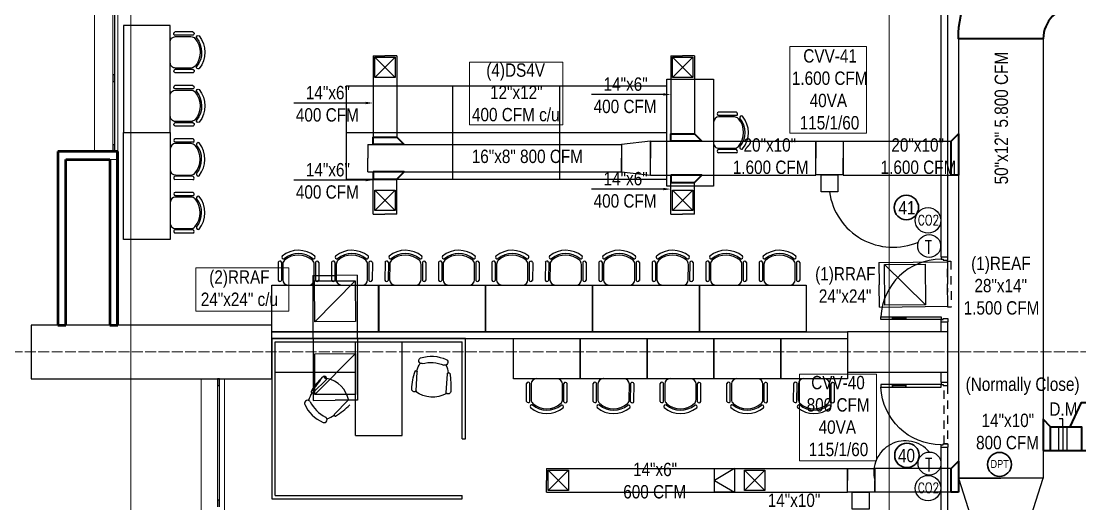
# Model space of a CAD drawing. Header units: inches. Extents: x -3 to 209, y -384 to 20.
# Drawn here: x 125.51 to 141.36, y -87.76 to -80.54 of the extents above; entities that cross this region are included whole.
import ezdxf
from ezdxf import colors
from ezdxf.entities.mleader import LeaderData, LeaderLine
from ezdxf.math import Vec2, Vec3

# ---------------------------------------------------------------- set-up
doc = ezdxf.new("R2010")
doc.units = ezdxf.units.IN
doc.header["$MEASUREMENT"] = 0
for name, pattern in [('Grid Line', [0.022225, 0.0127, -0.003175, 0.003175, -0.003175]), ('Grid Line 1_2_', [0.022225, 0.0127, -0.003175, 0.003175, -0.003175]), ('Hidden', [7.1438, 4.7625, -2.3813]), ('HIDDEN2', [0.1875, 0.125, -0.0625])]:
    doc.linetypes.add(name, pattern=pattern)
for name, color, linetype, lineweight in [('A-GLAZ-CURT', 253, 'Continuous', 9), ('A-GLAZ-CWMG', 253, 'Continuous', 9), ('A-WALL-PATT', 253, 'Continuous', 50), ('HVAC -Textos Equipos', 2, 'Continuous', 9), ('HVAC -Textos Extraccion', 2, 'Continuous', 9), ('HVAC -Textos Rejillas', 2, 'Continuous', 9), ('HVAC -Textos Suministro', 7, 'Continuous', 9), ('HVAC Suministro', 5, 'Continuous', 40), ('S-COLS', 6, 'Continuous', 13), ('S-GRID', 253, 'Continuous', 9), ('TUBO HVAC', 1, 'Continuous', 30)]:
    doc.layers.add(name, color=color, linetype=linetype, lineweight=lineweight)
for name, color, linetype in [('A-WALL', 253, 'Continuous'), ('BASE PLAN$0$NBS-HEAVY', 253, 'Continuous'), ('BASE PLAN$0$NDS-DOORS', 253, 'Continuous'), ('hidden line ko ito', 253, 'Continuous'), ('HVAC TEXTO CVV', 2, 'Continuous'), ('HVAC-Accesorios', 1, 'Continuous'), ('HVAC-Equipos', 3, 'Continuous'), ('HVAC-Rejillas', 2, 'HIDDEN2'), ('HVAC-Retorno', 20, 'Continuous'), ('HVAC-Suministro', 170, 'Continuous'), ('NFF-FURN', 253, 'Continuous'), ('NFF-LIGHT', 253, 'Continuous')]:
    doc.layers.add(name, color=color, linetype=linetype)
doc.styles.add('Arial Narrow', font='ARIALN.TTF', dxfattribs={"height": 0.00295})
doc.styles.add('ROMANS', font='romans.shx', dxfattribs={"width": 0.8})
doc.styles.get("Standard").update_dxf_attribs({"font": 'arial.ttf'})

# ---------------------------------------------------------------- blocks, each defined once
blk = doc.blocks.new('Termostato 1')
at = {"linetype": 'ByBlock', "lineweight": -2}
blk.add_circle((725.333, -473.718), 0.172, dxfattribs=at)
at = {"linetype": 'ByBlock', "lineweight": -2, "insert": (725.414, -473.651, -2.384), "char_height": 0.2, "width": 2.87595, "attachment_point": 1, "rotation": 270, "style": 'ROMANS'}
blk.add_mtext('T', dxfattribs=at)
blk = doc.blocks.new('ds')
at = {"linetype": 'ByBlock', "lineweight": -2}
for p, q in [((-0.0127, -0.0127), (0.0127, 0.0127)), ((-0.0127, 0.0127), (0.0127, -0.0127)), ((-0.0127, -0.0127), (-0.0127, 0.0127)), ((-0.0127, 0.0127), (0.0127, 0.0127)), ((0.0127, 0.0127), (0.0127, -0.0127)), ((0.0127, -0.0127), (-0.0127, -0.0127))]:
    blk.add_line(p, q, dxfattribs=at)
blk = doc.blocks.new('CO2')
at = {"linetype": 'ByBlock', "lineweight": -2}
blk.add_circle((-74869.314, 50750.37), 0.191, dxfattribs=at)
at = {"linetype": 'ByBlock', "lineweight": -2, "insert": (-74869.469, 50750.451, -2.384), "char_height": 0.15, "width": 2.87595, "attachment_point": 1, "rotation": 0, "style": 'ROMANS'}
blk.add_mtext('CO2', dxfattribs=at)
blk = doc.blocks.new('*U61')
blk.add_lwpolyline([(-0.182, -0.0566), (-0.182, 0), (0, 0), (0.0566, -0.0566), (-0.182, -0.0566)])
blk = doc.blocks.new('*U65')
blk.add_lwpolyline([(-0.182, -0.0566), (-0.182, 0), (0, 0), (0.0566, -0.0566), (-0.182, -0.0566)])
blk = doc.blocks.new('*U66')
blk.add_lwpolyline([(-0.26, -0.0566), (-0.26, 0), (0, 0), (0.0566, -0.0566), (-0.26, -0.0566)])
blk = doc.blocks.new('*U83')
at = {"layer": 'HVAC-Accesorios', "flags": 128}
for points in [[(0, 0), (-0.119, 0), (-0.119, -0.057)], [(0, 0), (0.356, 0)]]:
    blk.add_lwpolyline(points, dxfattribs=at)
blk.add_lwpolyline([(0, 0.059), (0.356, 0.059), (0.356, -0.059), (0, -0.059)], close=True, dxfattribs=at)
blk = doc.blocks.new('A$C3D314434')
at = {"layer": 'hidden line ko ito', "linetype": 'ByBlock', "lineweight": -2}
for p, q in [((-304, 208), (-305, -61)), ((-254, 211), (-255, -65)), ((-234, 177), (-235, -54)), ((235, -56), (236, 176)), ((256, 209), (255, -67)), ((306, 205), (305, -64)), ((-156, -134), (154, -136))]:
    blk.add_line(p, q, dxfattribs=at)
for centre, radius, start, end in [((0, 0), 386, 50.3827, 129.1845), ((0, 0), 336, 50.2105, 129.3568), ((-279, 198), 27.4, 27.5656, 159.5515), ((-223, 284), 25.8, 144.9256, 291.0949), ((-154, 177), 80, 131.0612, 179.7836), ((0, 0), 315, 48.506, 131.0612), ((156, 176), 80, 359.7836, 48.506), ((225, 283), 25.8, 248.4723, 34.6416), ((280, 196), 27.4, 20.0157, 152.0016), ((-279, -52), 27.4, 200.0157, 332.0016), ((-155, -54), 80, 179.7836, 269.7836), ((155, -56), 80, 269.7836, 359.7836), ((279, -54), 27.4, 207.5656, 339.5515)]:
    blk.add_arc(centre, radius, start, end, dxfattribs=at)
blk = doc.blocks.new('tr-puk')
at = {"layer": 'NFF-FURN', "linetype": 'ByBlock', "lineweight": -2}
blk.add_lwpolyline([(512038, 335053), (512737, 335053), (512737, 333452), (512038, 333452)], close=True, dxfattribs=at)
at = {"layer": 'NFF-FURN', "linetype": 'ByBlock', "lineweight": -2, "rotation": 89.99999999999994}
for p in [(511902, 334652), (511902, 333852)]:
    blk.add_blockref('A$C3D314434', p, dxfattribs=at)
blk = doc.blocks.new('surface desk')
at = {"layer": 'hidden line ko ito', "linetype": 'ByBlock', "lineweight": -2}
blk.add_lwpolyline([(1000, 600), (1000, 0), (0, 0), (0, 600)], close=True, dxfattribs=at)
blk.add_blockref('A$C3D314434', (501, 735), dxfattribs=at)
blk = doc.blocks.new('BASE PLAN$0$zw$FEBB')
at = {"layer": 'BASE PLAN$0$NDS-DOORS', "linetype": 'ByBlock', "lineweight": -2}
for p, q in [((38, 1000), (78, 1000)), ((38, 825), (38, 1000)), ((78, 1000), (78, 825)), ((38, 825), (78, 825)), ((38, 825), (78, 825)), ((58, 625), (58, 825)), ((58, 625), (58, 825)), ((38, 100), (38, 625)), ((38, 625), (78, 625)), ((38, 625), (78, 625)), ((78, 625), (78, 100)), ((0, 100), (38, 100)), ((0, 100), (0, 0)), ((50, 0), (0, 0)), ((38, 100), (38, 70)), ((78, 100), (38, 100)), ((38, 70), (50, 70)), ((50, 70), (50, 0)), ((938, 70), (926, 70)), ((926, 70), (926, 0)), ((926, 0), (976, 0)), ((976, 100), (938, 100)), ((938, 100), (938, 70)), ((976, 100), (976, 0))]:
    blk.add_line(p, q, dxfattribs=at)
blk.add_lwpolyline([(38, 625), (38, 825), (78, 825), (78, 625)], close=True, dxfattribs=at)
for points in [[(78, 825), (38, 825)], [(38, 625), (78, 625)]]:
    blk.add_lwpolyline(points, dxfattribs=at)
blk.add_arc((38, 100), 900, 0, 87.4527, dxfattribs=at)
blk = doc.blocks.new('dasgvd')
at = {"layer": 'NFF-FURN', "linetype": 'ByBlock', "lineweight": -2, "extrusion": (0, 0, -1)}
for points in [[(-9293, 175013, 0.064311), (-9343, 175130)], [(-9343, 175130), (-9338, 175133), (-9334, 175138, 0.41472), (-9338, 175201), (-9344, 175206), (-9350, 175209)], [(-9376, 175123, 0.260185), (-9334, 175138, 0.41472), (-9338, 175201), (-9344, 175206), (-9350, 175209)], [(-9350, 175209, 0.190618), (-9734, 175183)], [(-9350, 175209, 0.190618), (-9734, 175183)], [(-9376, 175123, 0.163773), (-9698, 175102)], [(-9734, 175183), (-9741, 175178), (-9747, 175173, 0.415301), (-9743, 175110, 0.275335), (-9698, 175102)], [(-9734, 175183), (-9741, 175178), (-9747, 175173, 0.415301), (-9743, 175110), (-9737, 175105), (-9730, 175102)], [(-9217, 174742, 0.062793), (-9268, 175011)], [(-9217, 174742, 0.062793), (-9268, 175011)], [(-9268, 175011), (-9270, 175013, 0.379395), (-9293, 175013)], [(-9268, 175011), (-9270, 175013, 0.415432), (-9294, 175012), (-9298, 175006), (-9299, 174999)], [(-9730, 175102, 0.084773), (-9763, 174986)], [(-9754, 174971), (-9755, 174978), (-9760, 174983, 0.415881), (-9784, 174981), (-9786, 174979)], [(-9763, 174986, 0.335448), (-9784, 174981), (-9786, 174979)], [(-9786, 174979, 0.062864), (-9803, 174706)], [(-9786, 174979, 0.062864), (-9803, 174706)], [(-7880, 174922, -0.062793), (-7711, 174707)], [(-7880, 174922, -0.062793), (-7711, 174707)], [(-7946, 174890), (-7947, 174895, -0.414852), (-7908, 174934, -0.197378), (-7880, 174922)], [(-8275, 174571, -0.300719), (-7946, 174902)], [(-7726, 174687, -0.064311), (-7672, 174573)], [(-7711, 174707), (-7711, 174704, -0.379395), (-7726, 174687)], [(-7711, 174707), (-7711, 174704, -0.415432), (-7728, 174687), (-7735, 174688), (-7741, 174692)], [(-9276, 174707, 0.360765), (-9227, 174714, 0.197378), (-9217, 174742)], [(-9285, 174714), (-9282, 174711, 0.414852), (-9227, 174714, 0.197378), (-9217, 174742)], [(-9741, 174677, 0.300719), (-9276, 174707)], [(-9803, 174706, 0.198158), (-9789, 174679, 0.414966), (-9734, 174683), (-9732, 174686)], [(-9803, 174706, 0.198888), (-9789, 174679, 0.347278), (-9741, 174677)], [(-7672, 174573), (-7666, 174574), (-7660, 174574, -0.41472), (-7614, 174529), (-7615, 174522), (-7617, 174515)], [(-7698, 174553, -0.260185), (-7660, 174574, -0.41472), (-7614, 174529), (-7615, 174522), (-7617, 174515)], [(-7617, 174515, -0.190618), (-7890, 174243)], [(-7617, 174515, -0.190618), (-7890, 174243)], [(-7698, 174553, -0.163773), (-7926, 174324)], [(-8077, 174339, -0.062864), (-8293, 174506)], [(-8077, 174339, -0.062864), (-8293, 174506)], [(-7890, 174243), (-7897, 174241), (-7905, 174240, -0.415301), (-7950, 174285, -0.275335), (-7926, 174324)], [(-7948, 174299, -0.084773), (-8057, 174351)], [(-8062, 174368), (-8058, 174363), (-8057, 174356, -0.415881), (-8074, 174338), (-8077, 174339)], [(-8057, 174351, -0.335448), (-8074, 174338), (-8077, 174339)], [(-7890, 174243), (-7897, 174241), (-7905, 174240, -0.415301), (-7950, 174285), (-7949, 174292), (-7948, 174299)]]:
    blk.add_lwpolyline(points, format="xyb", dxfattribs=at)
for points in [[(-9350, 175209), (-9350, 175209)], [(-9376, 175123), (-9376, 175123)], [(-9734, 175183), (-9734, 175183)], [(-9268, 175011), (-9268, 175011)], [(-9285, 174714), (-9299, 174999)], [(-9698, 175102), (-9698, 175102)], [(-9732, 174686), (-9754, 174971)], [(-9786, 174979), (-9786, 174979)], [(-7946, 174890), (-7741, 174692)], [(-7946, 174890), (-7946, 174890)], [(-7711, 174707), (-7711, 174707)], [(-9217, 174742), (-9217, 174742)], [(-9285, 174714), (-9285, 174714)], [(-9732, 174686), (-9732, 174686)], [(-9803, 174706), (-9803, 174706)], [(-7698, 174553), (-7698, 174553)], [(-8262, 174572), (-8062, 174368)], [(-7926, 174324), (-7926, 174324)], [(-8077, 174339), (-8077, 174339)], [(-7890, 174243), (-7890, 174243)]]:
    blk.add_lwpolyline(points, dxfattribs=at)
blk = doc.blocks.new('rr')
at = {"linetype": 'ByBlock', "lineweight": -2}
for p, q in [((-0.0127, -0.0127), (0.0127, 0.0127)), ((-0.0127, -0.0127), (-0.0127, 0.0127)), ((-0.0127, 0.0127), (0.0127, 0.0127)), ((0.0127, 0.0127), (0.0127, -0.0127)), ((0.0127, -0.0127), (-0.0127, -0.0127))]:
    blk.add_line(p, q, dxfattribs=at)

msp = doc.modelspace()

# ---------------------------------------------------------------- linework, layer by layer
at = {"layer": 'A-GLAZ-CURT', "lineweight": 18}
for p, q in [((126.883, -80.394), (126.883, -81.341)), ((126.908, -81.341), (126.908, -80.394)), ((126.883, -81.341), (126.908, -81.341)), ((126.883, -81.441), (126.883, -82.391)), ((126.908, -81.441), (126.883, -81.441)), ((126.908, -82.391), (126.908, -81.441)), ((126.883, -82.391), (126.908, -82.391)), ((128.451, -85.991), (128.451, -87.707)), ((128.476, -85.991), (128.451, -85.991)), ((128.476, -87.707), (128.476, -85.991)), ((128.451, -87.707), (128.476, -87.707))]:
    msp.add_line(p, q, dxfattribs=at)
at = {"layer": 'A-GLAZ-CWMG'}
for p, q in [((126.881, -81.341), (126.881, -80.394)), ((126.911, -81.341), (126.911, -80.394)), ((126.881, -82.391), (126.881, -81.441)), ((126.911, -82.391), (126.911, -81.441)), ((128.448, -87.707), (128.448, -85.991)), ((128.478, -87.707), (128.478, -85.991))]:
    msp.add_line(p, q, dxfattribs=at)
at = {"layer": 'A-GLAZ-CWMG', "lineweight": 25, "extrusion": (0, 0, -1)}
for p, q in [((126.881, -81.341), (126.881, -81.441)), ((126.911, -81.341), (126.881, -81.341)), ((126.881, -81.441), (126.911, -81.441)), ((126.911, -81.441), (126.911, -81.341)), ((126.881, -82.391), (126.881, -82.491)), ((126.911, -82.391), (126.881, -82.391)), ((126.911, -82.491), (126.911, -82.391)), ((126.881, -82.491), (126.911, -82.491)), ((128.448, -87.707), (128.448, -87.807)), ((128.478, -87.707), (128.448, -87.707)), ((128.478, -87.807), (128.478, -87.707))]:
    msp.add_line(p, q, dxfattribs=at)
at = {"layer": 'A-GLAZ-CWMG', "lineweight": 25}
for p, q in [((128.448, -85.891), (128.448, -85.991)), ((128.478, -85.891), (128.448, -85.891)), ((128.448, -85.991), (128.478, -85.991)), ((128.478, -85.991), (128.478, -85.891))]:
    msp.add_line(p, q, dxfattribs=at)
at = {"layer": 'A-WALL', "lineweight": 9}
for p, q in [((126.606, -82.491), (126.606, -80.294)), ((126.956, -80.294), (126.956, -82.491)), ((128.206, -97.091), (128.206, -85.891)), ((128.556, -85.891), (128.556, -89.557))]:
    msp.add_line(p, q, dxfattribs=at)
at = {"layer": 'A-WALL', "lineweight": 50}
for p, q in [((126.178, -82.491), (126.058, -82.491)), ((126.058, -82.491), (126.058, -85.091)), ((126.936, -82.491), (126.178, -82.491)), ((126.956, -82.491), (126.936, -82.491)), ((126.956, -82.611), (126.956, -82.491)), ((126.178, -85.091), (126.178, -82.611)), ((126.178, -82.611), (126.836, -82.611)), ((126.836, -82.611), (126.836, -85.091)), ((126.956, -85.091), (126.956, -82.611)), ((126.058, -85.091), (126.178, -85.091)), ((126.836, -85.091), (126.956, -85.091))]:
    msp.add_line(p, q, dxfattribs=at)
at = {"layer": 'A-WALL', "lineweight": 18}
for p, q in [((126.936, -82.491), (126.936, -82.611)), ((126.936, -82.611), (126.836, -82.611)), ((126.936, -85.091), (126.936, -82.611))]:
    msp.add_line(p, q, dxfattribs=at)
at = {"layer": 'A-WALL-PATT', "linetype": 'Continuous', "lineweight": 9}
for p, q in [((126.954, -82.545), (126.956, -82.545)), ((126.954, -82.951), (126.956, -82.951)), ((126.944, -83.115), (126.936, -83.101)), ((126.953, -83.56), (126.956, -83.56)), ((126.956, -83.956), (126.947, -83.972)), ((126.936, -84.396), (126.936, -84.396)), ((126.953, -84.778), (126.956, -84.778))]:
    msp.add_line(p, q, dxfattribs=at)
at = {"layer": 'BASE PLAN$0$NBS-HEAVY'}
for p, q in [((139.28, -84.065), (139.28, -80.349)), ((139.38, -84.065), (139.38, -80.349)), ((139.28, -84.065), (139.38, -84.065)), ((139.28, -85.191), (139.28, -85.041)), ((139.28, -85.041), (139.38, -85.041)), ((139.38, -85.941), (139.38, -85.041)), ((129.261, -85.191), (137.88, -85.191)), ((129.261, -85.291), (137.88, -85.291)), ((139.28, -85.941), (139.28, -85.791)), ((139.28, -85.941), (139.38, -85.941)), ((139.28, -97.191), (139.28, -86.917)), ((139.28, -86.917), (139.38, -86.917)), ((139.38, -97.191), (139.38, -86.917)), ((139.381, -97.191), (139.381, -86.917))]:
    msp.add_line(p, q, dxfattribs=at)
at = {"layer": 'HVAC -Textos Equipos', "color": 1}
for points in [[(138.165, -82.217), (137.014, -82.217), (137.014, -80.921), (138.165, -80.921)], [(138.313, -87.12), (137.161, -87.12), (137.161, -85.825), (138.313, -85.825)]]:
    msp.add_lwpolyline(points, close=True, dxfattribs=at)
at = {"layer": 'HVAC -Textos Rejillas'}
msp.add_lwpolyline([(129.518, -84.88), (128.123, -84.88), (128.123, -84.234), (129.518, -84.234)], close=True, dxfattribs=at)
at = {"layer": 'HVAC -Textos Suministro'}
msp.add_lwpolyline([(133.618, -82.09), (132.222, -82.09), (132.222, -81.155), (133.618, -81.155)], close=True, dxfattribs=at)
at = {"layer": 'HVAC Suministro'}
msp.add_lwpolyline([(140.81, -80.803), (139.54, -80.803, -0.414214), (141.286, -79.057), (141.286, -80.326, 0.414214)], format="xyb", close=True, dxfattribs=at)
msp.add_lwpolyline([(141.214, -86.609), (141.38, -86.245), (141.48, -86.245), (141.48, -86.972), (141.38, -86.972)], dxfattribs=at)
msp.add_lwpolyline([(140.92, -86.609), (141.38, -86.609), (141.38, -86.972), (140.92, -86.972)], close=True, dxfattribs=at)
at = {"layer": 'HVAC-Accesorios', "color": 1, "linetype": 'Hidden'}
for centre, radius, start, end in [((138.562, -82.963), 0.961, 187.9556, 293.2404), ((138.745, -87.293), 0.472, 40.0679, 194.6883)]:
    msp.add_arc(centre, radius, start, end, dxfattribs=at)
at = {"layer": 'HVAC-Equipos'}
for points in [[(137.408, -82.334), (137.815, -82.334), (137.815, -82.842), (137.408, -82.842)], [(137.483, -82.842), (137.737, -82.842), (137.737, -83.096), (137.483, -83.096)], [(137.882, -87.235), (138.289, -87.235), (138.289, -87.59), (137.882, -87.59)], [(137.951, -87.59), (138.205, -87.59), (138.205, -87.844), (137.951, -87.844)]]:
    msp.add_lwpolyline(points, close=True, dxfattribs=at)
at = {"layer": 'HVAC-Rejillas'}
for points in [[(139.377, -84.133), (139.427, -84.133), (139.43, -84.821), (139.38, -84.821)], [(139.328, -85.991), (139.378, -85.991), (139.378, -86.867), (139.328, -86.867)]]:
    msp.add_lwpolyline(points, close=True, dxfattribs=at)
at = {"layer": 'HVAC-Retorno'}
for p, q in [((138.349, -84.154), (139.374, -84.143)), ((139.374, -84.143), (139.378, -84.475)), ((138.349, -84.154), (138.353, -84.486)), ((129.876, -84.344), (130.208, -84.344)), ((129.876, -84.344), (129.881, -86.215)), ((130.54, -84.343), (130.208, -84.344)), ((130.54, -84.343), (130.545, -86.213)), ((138.357, -84.818), (138.353, -84.486)), ((139.381, -84.807), (139.378, -84.475)), ((138.357, -84.818), (139.381, -84.807)), ((129.881, -86.215), (130.213, -86.214)), ((130.545, -86.213), (130.213, -86.214))]:
    msp.add_line(p, q, dxfattribs=at)
at = {"layer": 'HVAC-Suministro'}
for p, q in [((139.54, -80.803), (140.175, -80.803)), ((139.54, -80.803), (139.54, -87.378)), ((140.81, -80.803), (140.175, -80.803)), ((140.81, -80.803), (140.81, -87.378)), ((130.778, -81.061), (130.955, -81.061)), ((130.778, -81.061), (130.778, -82.276)), ((131.133, -81.061), (130.955, -81.061)), ((131.133, -81.061), (131.133, -82.276)), ((135.234, -81.061), (135.412, -81.061)), ((135.234, -81.061), (135.234, -82.226)), ((135.59, -81.061), (135.412, -81.061)), ((135.59, -81.061), (135.59, -82.226)), ((135.234, -82.226), (135.412, -82.226)), ((135.59, -82.226), (135.412, -82.226)), ((130.698, -82.387), (130.698, -82.59)), ((130.698, -82.387), (134.496, -82.387)), ((130.778, -82.276), (130.955, -82.276)), ((131.133, -82.276), (130.955, -82.276)), ((134.496, -82.387), (134.496, -82.59)), ((134.929, -82.336), (134.929, -82.59)), ((134.929, -82.336), (137.408, -82.336)), ((137.408, -82.336), (137.408, -82.59)), ((137.815, -82.336), (137.815, -82.59)), ((137.815, -82.336), (139.429, -82.336)), ((139.429, -82.336), (139.429, -82.59)), ((130.698, -82.793), (130.698, -82.59)), ((134.496, -82.793), (134.496, -82.59)), ((134.929, -82.844), (134.929, -82.59)), ((137.408, -82.844), (137.408, -82.59)), ((137.815, -82.844), (137.815, -82.59)), ((139.429, -82.844), (139.429, -82.59)), ((130.698, -82.793), (134.496, -82.793)), ((134.929, -82.844), (137.408, -82.844)), ((137.815, -82.844), (139.429, -82.844)), ((130.778, -83.428), (130.778, -82.904)), ((130.778, -82.904), (130.955, -82.904)), ((131.133, -82.904), (130.955, -82.904)), ((131.133, -83.428), (131.133, -82.904)), ((135.234, -83.428), (135.234, -82.955)), ((135.234, -82.955), (135.412, -82.955)), ((135.59, -82.955), (135.412, -82.955)), ((135.59, -83.428), (135.59, -82.955)), ((130.778, -83.428), (130.955, -83.428)), ((131.133, -83.428), (130.955, -83.428)), ((135.234, -83.428), (135.412, -83.428)), ((135.59, -83.428), (135.412, -83.428)), ((133.374, -87.235), (137.882, -87.234)), ((133.374, -87.235), (133.374, -87.412)), ((137.882, -87.234), (137.882, -87.412)), ((139.429, -87.235), (138.289, -87.234)), ((138.289, -87.234), (138.289, -87.412)), ((139.429, -87.235), (139.429, -87.412)), ((133.374, -87.59), (133.374, -87.412)), ((137.882, -87.59), (137.882, -87.412)), ((138.289, -87.59), (138.289, -87.412)), ((139.429, -87.59), (139.429, -87.412)), ((139.54, -87.378), (140.175, -87.378)), ((140.81, -87.378), (140.175, -87.378)), ((133.374, -87.59), (137.882, -87.59)), ((139.429, -87.59), (138.289, -87.59))]:
    msp.add_line(p, q, dxfattribs=at)
for points in [[(134.929, -82.336), (134.496, -82.387), (134.496, -82.793), (134.929, -82.844)], [(140.81, -87.378), (139.54, -87.378), (139.895, -88.49), (140.454, -88.49)]]:
    msp.add_lwpolyline(points, close=True, dxfattribs=at)
msp.add_lwpolyline([(136.19, -87.234), (136.19, -87.59), (135.89, -87.59), (135.89, -87.234), (136.19, -87.234), (135.89, -87.412), (136.19, -87.59)], dxfattribs=at)
at = {"layer": 'NFF-FURN'}
for points in [[(135.175, -81.407), (135.874, -81.407), (135.874, -83.007), (135.175, -83.007), (135.175, -81.407)], [(130.374, -81.507), (130.374, -82.907), (135.175, -82.907)], [(130.374, -81.507), (135.175, -81.507)], [(131.974, -82.907), (131.974, -81.507)], [(133.574, -82.907), (133.574, -81.507)], [(135.175, -82.907), (135.175, -81.507)], [(130.374, -82.207), (135.175, -82.207)], [(129.313, -85.791), (129.313, -85.341)], [(130.513, -86.741), (130.513, -85.341)], [(131.213, -86.741), (131.213, -85.341)], [(129.313, -85.791), (130.513, -85.791)], [(130.513, -86.741), (131.213, -86.741)]]:
    msp.add_lwpolyline(points, dxfattribs=at)
for points in [[(129.851, -86.081, 0.062793), (130.021, -85.866)], [(130.087, -85.898), (130.087, -85.894, -0.414852), (130.048, -85.855, -0.197378), (130.021, -85.866)], [(130.048, -85.855, 0.360765), (130.086, -85.886)]]:
    msp.add_lwpolyline(points, format="xyb", dxfattribs=at)
at = {"layer": 'NFF-LIGHT'}
for p, q in [((129.313, -85.341), (132.113, -85.341)), ((129.313, -87.641), (129.313, -85.341)), ((132.113, -86.791), (132.113, -85.341)), ((132.113, -86.791), (132.163, -86.791)), ((129.313, -87.641), (132.113, -87.641))]:
    msp.add_line(p, q, dxfattribs=at)
msp.add_lwpolyline([(132.163, -86.791), (132.163, -85.291), (129.263, -85.291), (129.263, -87.691), (132.113, -87.691), (132.113, -87.641)], dxfattribs=at)
at = {"layer": 'S-COLS', "lineweight": 25}
for p, q in [((129.261, -85.091), (125.661, -85.091)), ((125.661, -85.091), (125.661, -85.891)), ((129.261, -85.891), (129.261, -85.091)), ((139.38, -85.191), (137.88, -85.191)), ((137.88, -85.191), (137.88, -85.791)), ((139.38, -85.791), (139.38, -85.191)), ((137.88, -85.791), (139.38, -85.791)), ((125.661, -85.891), (129.261, -85.891))]:
    msp.add_line(p, q, dxfattribs=at)
at = {"layer": 'S-GRID', "linetype": 'Grid Line 1_2_'}
for p, q in [((127.153, -65.513), (127.153, -119.259)), ((127.153, -65.513), (127.153, -119.259)), ((138.501, -65.513), (138.501, -119.259)), ((138.501, -65.513), (138.501, -119.259)), ((118.631, -85.491), (201.813, -85.491)), ((118.631, -85.491), (201.813, -85.491))]:
    msp.add_line(p, q, dxfattribs=at)
at = {"layer": 'S-GRID', "linetype": 'Grid Line'}
for p, q in [((127.153, -70.408), (127.153, -112.801)), ((138.501, -70.408), (138.501, -112.801)), ((117.624, -85.491), (200.283, -85.491)), ((123.567, -85.491), (190.878, -85.491))]:
    msp.add_line(p, q, dxfattribs=at)
at = {"layer": 'TUBO HVAC'}
for centre, radius in [((138.761, -83.329), 0.183), ((138.769, -87.038), 0.183), ((140.155, -87.173), 0.179)]:
    msp.add_circle(centre, radius, dxfattribs=at)

# ---------------------------------------------------------------- block references
at = {"layer": 'BASE PLAN$0$NDS-DOORS', "yscale": 0.0009999999999852304, "rotation": 90}
for p, xscale, zscale in [((139.38, -85.041), 0.0009999999999852304, 0.0009999999999852304), ((139.38, -85.941), -0.0009999999999852304, 0.0009999999999852297)]:
    msp.add_blockref('BASE PLAN$0$zw$FEBB', p, dxfattribs=dict(at, xscale=xscale, zscale=zscale))
at = {"layer": 'HVAC Suministro', "xscale": 1.953866694221574, "yscale": 1.953866694221574, "zscale": 1.953866694221574}
for p in [(135.59, -82.226), (131.133, -82.276)]:
    msp.add_blockref('*U61', p, dxfattribs=at)
at = {"layer": 'HVAC Suministro', "yscale": 1.953866694221574, "zscale": 1.953866694221574}
for name, p, xscale, rotation in [('*U66', (139.429, -82.336), 1.953866694221574, 89.99999998318086), ('*U61', (131.133, -82.904), -1.953866694221574, 180), ('*U61', (135.59, -82.955), -1.953866694221574, 180), ('*U65', (140.92, -86.609), -1.953866694221574, 270.0000000168191), ('*U65', (139.429, -87.235), 1.953866694221574, 89.99999998318086)]:
    msp.add_blockref(name, p, dxfattribs=dict(at, xscale=xscale, rotation=rotation))
at = {"layer": 'HVAC-Equipos'}
for p in [(75008.399, -50833.892), (75008.399, -50837.898)]:
    msp.add_blockref('CO2', p, dxfattribs=at)
for name, p, rotation in [('Termostato 1', (-334.616, -809.238), 90.00000000172517), ('*U83', (141.104, -86.609), 270), ('Termostato 1', (-334.611, -812.493), 90.00000000172517)]:
    msp.add_blockref(name, p, dxfattribs=dict(at, rotation=rotation))
at = {"layer": 'HVAC-Rejillas', "zscale": 12}
for name, p, xscale, yscale, rotation in [('ds', (130.955, -81.231), 12, 12, 180), ('ds', (135.412, -81.231), 12, 12, 180), ('ds', (130.955, -83.221), 12, 12, 180), ('ds', (135.412, -83.221), 12, 12, 180), ('rr', (138.741, -84.484), 23.99999999999999, 23.99999999999999, 90.30101990971433), ('rr', (130.208, -84.732), 24, 24, 0.1155411009202529), ('rr', (130.211, -85.821), 24, 24, 0.1155411009202529), ('ds', (133.552, -87.412), 12, 12, 180), ('ds', (136.488, -87.412), 12, 12, 180)]:
    msp.add_blockref(name, p, dxfattribs=dict(at, xscale=xscale, yscale=yscale, rotation=rotation))
at = {"layer": 'NFF-FURN', "xscale": -0.0009999999999852297, "yscale": 0.0009999999999852297, "zscale": 0.0009999999999852297}
msp.add_blockref('tr-puk', (639.778, -415.659), dxfattribs=at)
at = {"layer": 'NFF-FURN', "xscale": 0.0009999999999852297, "yscale": 0.0009999999999852297, "zscale": 0.0009999999999852297}
for name, p, rotation in [('A$C3D314434', (136.01, -82.207), 270), ('tr-puk', (639.778, 251.245), 180), ('tr-puk', (-204.191, 427.547), 270), ('tr-puk', (-202.591, 427.547), 270), ('tr-puk', (-200.991, 427.547), 270), ('tr-puk', (-199.39, 427.547), 270), ('tr-puk', (-197.79, 427.547), 270), ('surface desk', (133.88, -85.291), 180), ('surface desk', (134.88, -85.291), 180), ('surface desk', (135.88, -85.291), 180), ('surface desk', (136.88, -85.291), 180), ('surface desk', (137.88, -85.291), 180)]:
    msp.add_blockref(name, p, dxfattribs=dict(at, rotation=rotation))
at = {"layer": 'NFF-LIGHT', "xscale": 0.0009999999999852297, "yscale": 0.0009999999999852297, "zscale": 0.0009999999999852297}
msp.add_blockref('dasgvd', (122.139, -260.788), dxfattribs=at)

# ---------------------------------------------------------------- texts
at = {"layer": 'HVAC -Textos Equipos', "color": 1, "insert": (136.775, -80.96), "char_height": 0.2, "width": 1.6348, "attachment_point": 1, "style": 'Arial Narrow'}
msp.add_mtext('\\pi0.44305;CVV-41\\P\\pi0.27163;1.600 CFM\\P\\pi0.53821;40VA\\P\\pi0.38937;115/1/60', dxfattribs=at)
at = {"layer": 'HVAC -Textos Extraccion', "insert": (140.901, -86.245), "char_height": 0.2, "width": 0.48273, "attachment_point": 1, "style": 'Arial Narrow'}
msp.add_mtext('D.M', dxfattribs=at)
at = {"layer": 'HVAC -Textos Rejillas', "char_height": 0.2, "width": 1.6348, "attachment_point": 1, "style": 'Arial Narrow'}
for s, insert in [('\\pi0.38391;(1)REAF\\P\\pi0.43255;28"x14"\\P\\pi0.27163;1.500 CFM ', (139.347, -84.064)), ('\\pi0.37763;(2)RRAF\\P\\pi0.25083;24"x24" c/u', (127.948, -84.269)), ('\\pi0.37763;(1)RRAF\\P\\pi0.43255;24"x24" ', (137.018, -84.221))]:
    msp.add_mtext(s, dxfattribs=dict(at, insert=insert))
at = {"layer": 'HVAC -Textos Rejillas', "color": 1, "insert": (136.909, -85.849), "char_height": 0.2, "width": 1.6348, "attachment_point": 1, "style": 'Arial Narrow'}
msp.add_mtext('\\pi0.4275;CVV-40\\P\\pi0.35949;800 CFM\\P\\pi0.53821;40VA\\P\\pi0.38937;115/1/60', dxfattribs=at)
at = {"layer": 'HVAC -Textos Suministro', "extrusion": (-1.07008e-17, 6.99232e-06, 1), "style": 'Arial Narrow'}
msp.add_text('(Normally Close)', height=0.2, dxfattribs=at).set_placement((139.648, -86.073, -0.001))
at = {"layer": 'HVAC -Textos Suministro', "insert": (140.082, -82.983), "char_height": 0.2, "width": 1.96523, "attachment_point": 1, "rotation": 90, "style": 'Arial Narrow'}
msp.add_mtext('50"x12" 5.800 CFM', dxfattribs=at)
at = {"layer": 'HVAC -Textos Suministro', "char_height": 0.2, "attachment_point": 1, "style": 'Arial Narrow'}
for s, insert, width in [('\\pi0.38596;(4)DS4V\\P\\pi0.44162;12"x12"\\P\\pi0.17129;400 CFM c/u', (132.087, -81.172), 1.6348), ('\\pi0.70163;14"x6" \\P\\pi0.55252;400 CFM', (133.527, -81.382), 2.02741), ('\\pi0.70163;14"x6" \\P\\pi0.55252;400 CFM', (129.07, -81.509), 2.02741), ('\\pi0.20938;20"x10" \\P\\pi0.048465;1.600 CFM', (136.114, -82.293), 1.18847), ('\\pi0.20938;20"x10" \\P\\pi0.048465;1.600 CFM', (138.327, -82.293), 1.18847), ('16"x8" 800 CFM', (132.255, -82.463), 2.02741), ('\\pi0.70163;14"x6" \\P\\pi0.55252;400 CFM', (129.07, -82.663), 2.02741), ('\\pi0.70163;14"x6" \\P\\pi0.55252;400 CFM', (133.527, -82.797), 2.02741), ('\\pi0.21845;14"x10" \\P\\pi0.13632;800 CFM', (139.668, -86.414), 1.18847), ('\\pi0.28216;14"x6" \\P\\pi0.13585;600 CFM', (134.387, -87.149), 1.18847), ('\\pi0.21845;14"x10" \\P\\pi0.13632;800 CFM', (136.467, -87.61), 1.18847)]:
    msp.add_mtext(s, dxfattribs=dict(at, insert=insert, width=width))
at = {"layer": 'HVAC TEXTO CVV', "color": 1, "attachment_point": 1, "style": 'Arial Narrow'}
for s, insert, char_height, width in [('\\pi0.71249;41', (137.93, -83.232), 0.2, 1.6348), ('\\pi0.69694;40', (137.938, -86.941), 0.2, 1.6348), ('\\pi0.35518;DPT', (139.666, -87.108), 0.11858, 0.96928)]:
    msp.add_mtext(s, dxfattribs=dict(at, insert=insert, char_height=char_height, width=width))

# ---------------------------------------------------------------- leaders
at = {"layer": 'HVAC -Textos Suministro'}
ml = msp.add_multileader_mtext('Standard', dxfattribs=at)
ml.set_content('', color=256)
ml.set_leader_properties()
ml.build(insert=Vec2(0, 0))
ml.multileader.update_dxf_attribs({"dogleg_length": 0.36, "arrow_head_size": 0.113})
ctx = ml.context
ctx.base_point, ctx.char_height, ctx.arrow_head_size, ctx.landing_gap_size, ctx.plane_origin, ctx.plane_x_axis, ctx.plane_y_axis = Vec3(129.592, -81.765), 0.113, 0.113, 0.0564, Vec3(125.295, -81.266), Vec3(-1, 0), Vec3(0, -1)
notes = []
notes.append((ctx, [(1, (1, 1, 0), (129.806, -81.765), (-1, 0), 0.214, [(0, [(130.778, -81.765)], 0, [])])]))
ctx.mtext.insert, ctx.mtext.text_direction, ctx.mtext.rotation, ctx.mtext.flow_direction = Vec3(129.536, -81.821), Vec3(-1, 0), 3.141593, 5
ml = msp.add_multileader_mtext('Standard', dxfattribs=at)
ml.set_content('', color=256)
ml.set_leader_properties()
ml.build(insert=Vec2(0, 0))
ml.multileader.update_dxf_attribs({"dogleg_length": 0.36, "arrow_head_size": 0.113})
ctx = ml.context
ctx.base_point, ctx.char_height, ctx.arrow_head_size, ctx.landing_gap_size, ctx.plane_origin, ctx.plane_x_axis, ctx.plane_y_axis = Vec3(134.049, -81.637), 0.113, 0.113, 0.0564, Vec3(129.752, -81.139), Vec3(-1, 0), Vec3(0, -1)
notes.append((ctx, [(1, (1, 1, 0), (134.263, -81.637), (-1, 0), 0.214, [(0, [(135.234, -81.637)], 0, [])])]))
ctx.mtext.insert, ctx.mtext.text_direction, ctx.mtext.rotation, ctx.mtext.flow_direction = Vec3(133.992, -81.694), Vec3(-1, 0), 3.141593, 5
ml = msp.add_multileader_mtext('Standard', dxfattribs=at)
ml.set_content('', color=256)
ml.set_leader_properties()
ml.build(insert=Vec2(0, 0))
ml.multileader.update_dxf_attribs({"dogleg_length": 0.36, "arrow_head_size": 0.113})
ctx = ml.context
ctx.base_point, ctx.char_height, ctx.arrow_head_size, ctx.landing_gap_size, ctx.plane_origin, ctx.plane_x_axis, ctx.plane_y_axis = Vec3(129.592, -82.918), 0.113, 0.113, 0.0564, Vec3(125.295, -82.42), Vec3(-1, 0), Vec3(0, -1)
notes.append((ctx, [(1, (1, 1, 0), (129.806, -82.918), (-1, 0), 0.214, [(0, [(130.778, -82.918)], 0, [])])]))
ctx.mtext.insert, ctx.mtext.text_direction, ctx.mtext.rotation, ctx.mtext.flow_direction = Vec3(129.536, -82.975), Vec3(-1, 0), 3.141593, 5
ml = msp.add_multileader_mtext('Standard', dxfattribs=at)
ml.set_content('', color=256)
ml.set_leader_properties()
ml.build(insert=Vec2(0, 0))
ml.multileader.update_dxf_attribs({"dogleg_length": 0.36, "arrow_head_size": 0.113})
ctx = ml.context
ctx.base_point, ctx.char_height, ctx.arrow_head_size, ctx.landing_gap_size, ctx.plane_origin, ctx.plane_x_axis, ctx.plane_y_axis = Vec3(134.049, -83.053), 0.113, 0.113, 0.0564, Vec3(129.752, -82.554), Vec3(-1, 0), Vec3(0, -1)
notes.append((ctx, [(1, (1, 1, 0), (134.263, -83.053), (-1, 0), 0.214, [(0, [(135.234, -83.053)], 0, [])])]))
ctx.mtext.insert, ctx.mtext.text_direction, ctx.mtext.rotation, ctx.mtext.flow_direction = Vec3(133.992, -83.109), Vec3(-1, 0), 3.141593, 5
for ctx, leaders in notes:
    for number, flags, end, landing, length, lines in leaders:
        leader = LeaderData()
        leader.index, (leader.has_last_leader_line, leader.has_dogleg_vector, leader.attachment_direction) = number, flags
        leader.last_leader_point, leader.dogleg_vector, leader.dogleg_length = Vec3(end), Vec3(landing), length
        for number, points, colour, breaks in lines:
            line = LeaderLine()
            line.index, line.vertices, line.color, line.breaks = number, Vec3.list(points), colors.encode_raw_color(colour), breaks
            leader.lines.append(line)
        ctx.leaders.append(leader)

doc.saveas('drawing.dxf')
